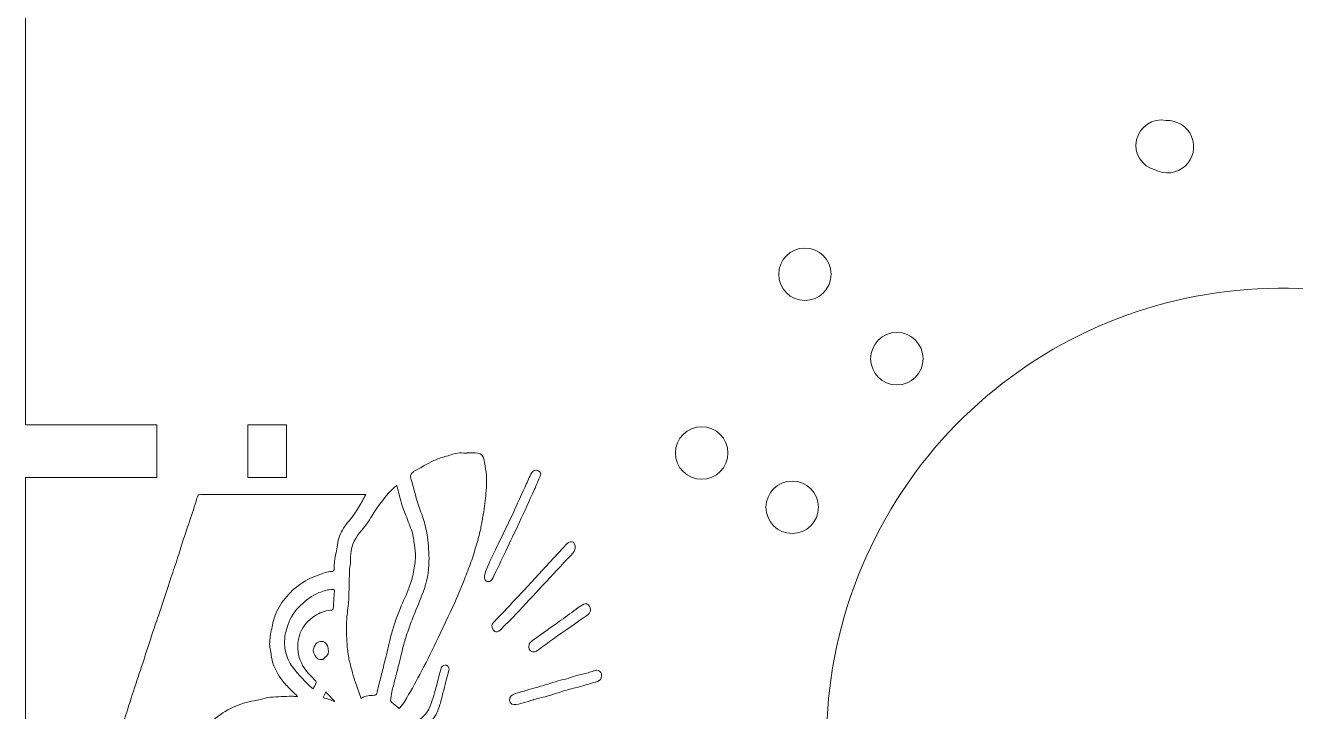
# Model space of a CAD drawing. Header units: inches. Extents: x 0.1 to 23.8, y 0.1 to 11.9.
# Drawn here: x 18.223 to 20.988, y 7.274 to 8.766 of the extents above; entities that cross this region are included whole.
import ezdxf

# ---------------------------------------------------------------- set-up
doc = ezdxf.new("R2010")
doc.units = ezdxf.units.IN
doc.header["$MEASUREMENT"] = 0
doc.layers.add('CUTOUTS', color=1, linetype='Continuous')
doc.layers.add('PERIMETER', color=5, linetype='Continuous')

msp = doc.modelspace()

# ---------------------------------------------------------------- linework, layer by layer
at = {"layer": 'CUTOUTS', "lineweight": 0}
for p, q in [((19.1845, 7.8359), (19.1845, 7.8362)), ((18.6163, 7.7456), (18.9642, 7.7456)), ((19.2525, 7.6377), (19.2853, 7.707)), ((19.364, 7.5978), (19.4025, 7.639)), ((19.3087, 7.5378), (19.364, 7.5978)), ((19.4265, 7.4997), (19.4386, 7.5071)), ((19.1441, 7.3603), (19.1385, 7.3387))]:
    msp.add_line(p, q, dxfattribs=at)
msp.add_lwpolyline([(20.6822, 8.4519, 1.306643), (20.706, 8.5595, 0.977542)], format="xyb", close=True, dxfattribs=at)
msp.add_lwpolyline([(18.7915, 7.7829), (18.7077, 7.7829), (18.7077, 7.8971), (18.7915, 7.8971)], close=True, dxfattribs=at)
for centre in [(19.9198, 8.2249), (20.1199, 8.0413), (19.6952, 7.8361), (19.8921, 7.718)]:
    msp.add_circle(centre, 0.0571, dxfattribs=at)
for centre, start, end in [((18.5976, 7.7451), 336.8012, 342.8311), ((18.8579, 7.336), 153.6864, 157.6199)]:
    msp.add_arc(centre, 0.00197, start, end, dxfattribs=at)
for points, knots in [([(19.1122, 7.8195), (19.1195, 7.8232), (19.1281, 7.8257), (19.1363, 7.8282), (19.1363, 7.8282), (19.1363, 7.8282), (19.1363, 7.8282)], [-1, -1, -1, -1, 0, 0, 0, 0.000094, 0.000094, 0.000094, 0.000094]), ([(19.1363, 7.8282), (19.1363, 7.8282), (19.1363, 7.8282), (19.1363, 7.8282), (19.1454, 7.831), (19.1543, 7.8338), (19.1636, 7.8356)], [-1.000084, -1.000084, -1.000084, -1.000084, -1, -1, -1, 0, 0, 0, 0]), ([(19.1636, 7.8356), (19.1694, 7.8368), (19.1758, 7.8359), (19.1826, 7.8359), (19.1832, 7.8359), (19.1839, 7.8359), (19.1845, 7.8359)], [-1, -1, -1, -1, 0, 0, 0, 0.099988, 0.099988, 0.099988, 0.099988]), ([(19.1845, 7.8362), (19.1924, 7.8363), (19.2001, 7.8368), (19.2077, 7.8359), (19.2077, 7.8359), (19.2077, 7.8359), (19.2077, 7.8359)], [-0.9229994, -0.9229994, -0.9229994, -0.9229994, 0, 0, 0, 0.0013097, 0.0013097, 0.0013097, 0.0013097]), ([(19.2077, 7.8359), (19.2077, 7.8359), (19.2077, 7.8359), (19.2077, 7.8359), (19.211, 7.8357), (19.2158, 7.8329), (19.2175, 7.8305)], [-1.002729, -1.002729, -1.002729, -1.002729, -1, -1, -1, -0.002404, -0.002404, -0.002404, -0.002404]), ([(19.3234, 7.7899), (19.3234, 7.7899), (19.3234, 7.7899), (19.3234, 7.7899), (19.3257, 7.7951), (19.3292, 7.7982), (19.3344, 7.799)], [-1.0003181, -1.0003181, -1.0003181, -1.0003181, -1, -1, -1, -0.0030635, -0.0030635, -0.0030635, -0.0030635]), ([(19.0632, 7.7787), (19.0632, 7.7787), (19.0632, 7.7787), (19.0632, 7.7787), (19.0622, 7.7823), (19.0611, 7.7858), (19.0616, 7.7875)], [-1.0012136, -1.0012136, -1.0012136, -1.0012136, -1, -1, -1, -0.0045497, -0.0045497, -0.0045497, -0.0045497]), ([(19.0779, 7.7247), (19.0726, 7.7425), (19.0679, 7.7606), (19.0632, 7.7787), (19.0632, 7.7787), (19.0632, 7.7787), (19.0632, 7.7787)], [-1, -1, -1, -1, 0, 0, 0, 0.000231, 0.000231, 0.000231, 0.000231]), ([(19.2266, 7.7874), (19.2272, 7.7803), (19.2275, 7.7732), (19.2269, 7.7662), (19.2269, 7.7662), (19.2269, 7.7662), (19.2269, 7.7661)], [-1, -1, -1, -1, 0, 0, 0, 0.001164, 0.001164, 0.001164, 0.001164]), ([(19.31, 7.7608), (19.31, 7.7608), (19.31, 7.7608), (19.31, 7.7608), (19.3144, 7.7705), (19.319, 7.7802), (19.3234, 7.7899), (19.3234, 7.7899), (19.3234, 7.7899), (19.3234, 7.7899)], [-1.000116, -1.000116, -1.000116, -1.000116, -1, -1, -1, 0, 0, 0, 0.000184, 0.000184, 0.000184, 0.000184]), ([(18.5948, 7.7314), (18.5948, 7.7314), (18.5948, 7.7314), (18.5948, 7.7314), (18.596, 7.7357), (18.5975, 7.74), (18.5994, 7.7443)], [-1.002314, -1.002314, -1.002314, -1.002314, -1, -1, -1, 0, 0, 0, 0]), ([(18.5995, 7.7445), (18.5996, 7.7447), (18.601, 7.7453), (18.6016, 7.7453), (18.6017, 7.7453), (18.6017, 7.7453), (18.6017, 7.7453)], [-0.7885337, -0.7885337, -0.7885337, -0.7885337, 0, 0, 0, 0.0131103, 0.0131103, 0.0131103, 0.0131103]), ([(18.6017, 7.7453), (18.6017, 7.7453), (18.6017, 7.7453), (18.6018, 7.7453), (18.6067, 7.7456), (18.6113, 7.7456), (18.6163, 7.7456)], [-1.004089, -1.004089, -1.004089, -1.004089, -1, -1, -1, 0, 0, 0, 0]), ([(18.9771, 7.6987), (18.9917, 7.7221), (19.0076, 7.7438), (19.0274, 7.7627), (19.0274, 7.7627), (19.0274, 7.7627), (19.0274, 7.7627)], [-0.999405, -0.999405, -0.999405, -0.999405, 0, 0, 0, 0.0002849, 0.0002849, 0.0002849, 0.0002849]), ([(19.0274, 7.7627), (19.0274, 7.7627), (19.0274, 7.7627), (19.0274, 7.7627), (19.0284, 7.7637), (19.0299, 7.7643), (19.0318, 7.7652)], [-1.0029682, -1.0029682, -1.0029682, -1.0029682, -1, -1, -1, -0.2930827, -0.2930827, -0.2930827, -0.2930827]), ([(19.0318, 7.7652), (19.0365, 7.742), (19.0435, 7.7208), (19.0514, 7.7), (19.0514, 7.7), (19.0514, 7.7), (19.0514, 7.7)], [-0.9641588, -0.9641588, -0.9641588, -0.9641588, 0, 0, 0, 0.0002222, 0.0002222, 0.0002222, 0.0002222]), ([(19.2269, 7.7661), (19.2269, 7.7661), (19.2269, 7.7661), (19.2269, 7.7661), (19.2259, 7.7508), (19.2247, 7.7356), (19.2228, 7.7203), (19.2228, 7.7203), (19.2228, 7.7203), (19.2228, 7.7203)], [-1.000547, -1.000547, -1.000547, -1.000547, -1, -1, -1, 0, 0, 0, 0.000238, 0.000238, 0.000238, 0.000238]), ([(18.5788, 7.6819), (18.5845, 7.6982), (18.5895, 7.7148), (18.5948, 7.7313), (18.5948, 7.7313), (18.5948, 7.7314), (18.5948, 7.7314)], [-1, -1, -1, -1, 0, 0, 0, 0.000605, 0.000605, 0.000605, 0.000605]), ([(19.2228, 7.7203), (19.2228, 7.7203), (19.2228, 7.7203), (19.2228, 7.7203), (19.2219, 7.712), (19.22, 7.7039), (19.2185, 7.6954)], [-1.0004322, -1.0004322, -1.0004322, -1.0004322, -1, -1, -1, -0.0007926, -0.0007926, -0.0007926, -0.0007926]), ([(18.9397, 7.7037), (18.9323, 7.6932), (18.9233, 7.6838), (18.9159, 7.6727), (18.9159, 7.6727), (18.9159, 7.6727), (18.9159, 7.6727)], [-1, -1, -1, -1, 0, 0, 0, 0.000177, 0.000177, 0.000177, 0.000177]), ([(19.0514, 7.7), (19.0514, 7.7), (19.0514, 7.7), (19.0514, 7.7), (19.0561, 7.688), (19.0611, 7.6765), (19.0648, 7.6648)], [-1.000401, -1.000401, -1.000401, -1.000401, -1, -1, -1, 0, 0, 0, 0]), ([(19.0983, 7.6531), (19.0983, 7.6531), (19.0983, 7.6531), (19.0983, 7.6531), (19.0967, 7.6654), (19.0939, 7.6774), (19.0904, 7.6894)], [-1.000084, -1.000084, -1.000084, -1.000084, -1, -1, -1, 0, 0, 0, 0]), ([(19.2185, 7.6954), (19.2166, 7.6862), (19.2156, 7.6769), (19.2135, 7.668), (19.2135, 7.668), (19.2135, 7.668), (19.2135, 7.668)], [-0.999268, -0.999268, -0.999268, -0.999268, 0, 0, 0, 0.000756, 0.000756, 0.000756, 0.000756]), ([(19.2986, 7.6856), (19.2886, 7.6647), (19.2786, 7.6434), (19.2686, 7.6225), (19.2686, 7.6225), (19.2686, 7.6225), (19.2686, 7.6225)], [-1, -1, -1, -1, 0, 0, 0, 0.000025, 0.000025, 0.000025, 0.000025]), ([(18.9159, 7.6727), (18.9159, 7.6727), (18.9159, 7.6727), (18.9159, 7.6727), (18.9089, 7.6618), (18.9044, 7.6497), (18.9025, 7.6366)], [-1.000183, -1.000183, -1.000183, -1.000183, -1, -1, -1, 0, 0, 0, 0]), ([(19.0648, 7.6648), (19.0675, 7.6556), (19.0688, 7.646), (19.07, 7.6364), (19.07, 7.6364), (19.07, 7.6364), (19.07, 7.6364)], [-0.9990116, -0.9990116, -0.9990116, -0.9990116, 0, 0, 0, 0.0004559, 0.0004559, 0.0004559, 0.0004559]), ([(19.2135, 7.668), (19.2135, 7.668), (19.2135, 7.668), (19.2135, 7.668), (19.2113, 7.6581), (19.2085, 7.6484), (19.2057, 7.6387), (19.2057, 7.6387), (19.2057, 7.6387), (19.2057, 7.6387)], [-1.000689, -1.000689, -1.000689, -1.000689, -1, -1, -1, 0, 0, 0, 0.000026, 0.000026, 0.000026, 0.000026]), ([(19.07, 7.6364), (19.07, 7.6364), (19.07, 7.6363), (19.07, 7.6363), (19.0713, 7.6276), (19.0725, 7.619), (19.0722, 7.6104), (19.0722, 7.6104), (19.0722, 7.6104), (19.0722, 7.6104)], [-1.000504, -1.000504, -1.000504, -1.000504, -1, -1, -1, 0, 0, 0, 0.000267, 0.000267, 0.000267, 0.000267]), ([(19.1017, 7.6003), (19.1021, 7.618), (19.1005, 7.6356), (19.0983, 7.6531), (19.0983, 7.6531), (19.0983, 7.6531), (19.0983, 7.6531)], [-0.9998455, -0.9998455, -0.9998455, -0.9998455, 0, 0, 0, 0.0000587, 0.0000587, 0.0000587, 0.0000587]), ([(19.2057, 7.6387), (19.2057, 7.6387), (19.2057, 7.6387), (19.2057, 7.6387), (19.2023, 7.6269), (19.1988, 7.615), (19.1948, 7.6032)], [-1.000021, -1.000021, -1.000021, -1.000021, -1, -1, -1, 0, 0, 0, 0]), ([(19.2297, 7.5902), (19.2297, 7.5902), (19.2297, 7.5902), (19.2297, 7.5902), (19.2368, 7.6061), (19.245, 7.6217), (19.2525, 7.6377)], [-1.000056, -1.000056, -1.000056, -1.000056, -1, -1, -1, 0, 0, 0, 0]), ([(19.4025, 7.639), (19.4025, 7.639), (19.4025, 7.639), (19.4025, 7.639), (19.406, 7.6428), (19.4114, 7.6438), (19.4152, 7.642), (19.4152, 7.642), (19.4152, 7.642), (19.4152, 7.642)], [-1.000096, -1.000096, -1.000096, -1.000096, -1, -1, -1, 0, 0, 0, 0.000634, 0.000634, 0.000634, 0.000634]), ([(19.42, 7.6303), (19.42, 7.6303), (19.42, 7.6303), (19.42, 7.6302), (19.4205, 7.6238), (19.4156, 7.619), (19.4108, 7.6139), (19.4108, 7.6139), (19.4108, 7.6139), (19.4108, 7.6139)], [-1.006053, -1.006053, -1.006053, -1.006053, -1, -1, -1, 0, 0, 0, 0.000229, 0.000229, 0.000229, 0.000229]), ([(19.4152, 7.642), (19.4152, 7.642), (19.4152, 7.642), (19.4152, 7.642), (19.4172, 7.6411), (19.4203, 7.6354), (19.42, 7.6305), (19.42, 7.6304), (19.42, 7.6304), (19.42, 7.6303)], [-1.000869, -1.000869, -1.000869, -1.000869, -1, -1, -1, 0, 0, 0, 0.008087, 0.008087, 0.008087, 0.008087]), ([(19.0722, 7.6104), (19.0722, 7.6104), (19.0722, 7.6104), (19.0722, 7.6104), (19.0719, 7.5996), (19.0703, 7.5885), (19.0682, 7.5776)], [-1.000214, -1.000214, -1.000214, -1.000214, -1, -1, -1, 0, 0, 0, 0]), ([(19.1948, 7.6032), (19.1904, 7.5907), (19.1857, 7.5783), (19.1808, 7.5661), (19.1808, 7.5661), (19.1808, 7.5661), (19.1808, 7.5661)], [-0.9996499, -0.9996499, -0.9996499, -0.9996499, 0, 0, 0, 0.0000742, 0.0000742, 0.0000742, 0.0000742]), ([(19.2686, 7.6225), (19.2686, 7.6225), (19.2686, 7.6225), (19.2686, 7.6225), (19.2595, 7.6034), (19.2505, 7.584), (19.2411, 7.565)], [-1.000028, -1.000028, -1.000028, -1.000028, -1, -1, -1, 0, 0, 0, 0]), ([(19.4108, 7.6139), (19.4108, 7.6139), (19.4108, 7.6139), (19.4108, 7.6139), (19.3905, 7.592), (19.3699, 7.5705), (19.3496, 7.5483)], [-1.000052, -1.000052, -1.000052, -1.000052, -1, -1, -1, 0, 0, 0, 0]), ([(18.8956, 7.5864), (18.8956, 7.5864), (18.8956, 7.5864), (18.8956, 7.5864), (18.8953, 7.579), (18.894, 7.5783), (18.8866, 7.578)], [-1.0011159, -1.0011159, -1.0011159, -1.0011159, -1, -1, -1, -0.0016989, -0.0016989, -0.0016989, -0.0016989]), ([(18.8963, 7.6007), (18.8953, 7.5956), (18.8959, 7.5909), (18.8956, 7.5864), (18.8956, 7.5864), (18.8956, 7.5864), (18.8956, 7.5864)], [-0.9971205, -0.9971205, -0.9971205, -0.9971205, 0, 0, 0, 0.0018571, 0.0018571, 0.0018571, 0.0018571]), ([(18.9289, 7.5843), (18.9292, 7.5878), (18.9301, 7.5912), (18.9308, 7.595), (18.9308, 7.5951), (18.9308, 7.5952), (18.9308, 7.5952)], [-0.995302, -0.995302, -0.995302, -0.995302, 0, 0, 0, 0.014284, 0.014284, 0.014284, 0.014284]), ([(19.0888, 7.5331), (19.0888, 7.5331), (19.0888, 7.5331), (19.0888, 7.5331), (19.097, 7.5549), (19.1014, 7.5773), (19.1017, 7.6003)], [-1.000062, -1.000062, -1.000062, -1.000062, -1, -1, -1, 0, 0, 0, 0]), ([(19.2223, 7.569), (19.2223, 7.569), (19.2223, 7.569), (19.2223, 7.569), (19.2238, 7.5763), (19.2266, 7.5834), (19.2297, 7.5902), (19.2297, 7.5902), (19.2297, 7.5902), (19.2297, 7.5902)], [-1.001291, -1.001291, -1.001291, -1.001291, -1, -1, -1, 0, 0, 0, 0.000129, 0.000129, 0.000129, 0.000129]), ([(18.5213, 7.5063), (18.5213, 7.5063), (18.5213, 7.5063), (18.5213, 7.5063), (18.527, 7.5239), (18.5323, 7.5417), (18.5382, 7.5591), (18.5382, 7.5591), (18.5382, 7.5591), (18.5382, 7.5591)], [-1.000192, -1.000192, -1.000192, -1.000192, -1, -1, -1, 0, 0, 0, 0.000204, 0.000204, 0.000204, 0.000204]), ([(19.1808, 7.5661), (19.1808, 7.5661), (19.1808, 7.5661), (19.1808, 7.5661), (19.1733, 7.5477), (19.1658, 7.5293), (19.1577, 7.5112)], [-1.000049, -1.000049, -1.000049, -1.000049, -1, -1, -1, 0, 0, 0, 0]), ([(19.2286, 7.5564), (19.2286, 7.5564), (19.2285, 7.5564), (19.2285, 7.5564), (19.2263, 7.5564), (19.2207, 7.5623), (19.2223, 7.569), (19.2223, 7.569), (19.2223, 7.569), (19.2223, 7.569)], [-1.005166, -1.005166, -1.005166, -1.005166, -1, -1, -1, 0, 0, 0, 0.001231, 0.001231, 0.001231, 0.001231]), ([(19.2411, 7.565), (19.2386, 7.56), (19.2369, 7.5558), (19.2287, 7.5564), (19.2286, 7.5564), (19.2286, 7.5564), (19.2286, 7.5564)], [-0.999223, -0.999223, -0.999223, -0.999223, 0, 0, 0, 0.002488, 0.002488, 0.002488, 0.002488]), ([(18.8224, 7.5046), (18.8224, 7.5046), (18.8224, 7.5046), (18.8224, 7.5046), (18.8342, 7.5161), (18.8468, 7.5265), (18.8623, 7.5323), (18.8623, 7.5323), (18.8623, 7.5323), (18.8623, 7.5323)], [-1.000487, -1.000487, -1.000487, -1.000487, -1, -1, -1, 0, 0, 0, 0.000041, 0.000041, 0.000041, 0.000041]), ([(18.8623, 7.5323), (18.8623, 7.5323), (18.8623, 7.5323), (18.8623, 7.5323), (18.8723, 7.536), (18.8817, 7.5396), (18.8922, 7.539)], [-1.000066, -1.000066, -1.000066, -1.000066, -1, -1, -1, 0, 0, 0, 0]), ([(18.8922, 7.539), (18.8965, 7.5388), (18.8961, 7.539), (18.896, 7.5353), (18.896, 7.535), (18.8959, 7.5348), (18.8959, 7.5346)], [-0.9992407, -0.9992407, -0.9992407, -0.9992407, -0.0548642, -0.0548642, -0.0548642, -0.0024722, -0.0024722, -0.0024722, -0.0024722]), ([(18.8959, 7.5346), (18.895, 7.5233), (18.8944, 7.5124), (18.8937, 7.5011), (18.8937, 7.5011), (18.8937, 7.5011), (18.8937, 7.5011)], [-1, -1, -1, -1, 0, 0, 0, 0.000161, 0.000161, 0.000161, 0.000161]), ([(19.0589, 7.5442), (19.053, 7.5284), (19.0455, 7.5131), (19.0389, 7.4974), (19.0389, 7.4974), (19.0389, 7.4974), (19.0389, 7.4974)], [-1, -1, -1, -1, 0, 0, 0, 0.000011, 0.000011, 0.000011, 0.000011]), ([(19.0682, 7.4815), (19.075, 7.4987), (19.0822, 7.5159), (19.0888, 7.5331), (19.0888, 7.5331), (19.0888, 7.5331), (19.0888, 7.5331)], [-1, -1, -1, -1, 0, 0, 0, 0.000078, 0.000078, 0.000078, 0.000078]), ([(19.2587, 7.4846), (19.2587, 7.4846), (19.2587, 7.4846), (19.2587, 7.4846), (19.2756, 7.5025), (19.2921, 7.52), (19.3087, 7.5378), (19.3087, 7.5378), (19.3087, 7.5378), (19.3087, 7.5378)], [-1.000361, -1.000361, -1.000361, -1.000361, -1, -1, -1, 0, 0, 0, 0.000058, 0.000058, 0.000058, 0.000058]), ([(18.501, 7.4472), (18.5076, 7.4669), (18.5147, 7.4866), (18.5213, 7.5063), (18.5213, 7.5063), (18.5213, 7.5063), (18.5213, 7.5063)], [-1, -1, -1, -1, 0, 0, 0, 0.00017, 0.00017, 0.00017, 0.00017]), ([(18.7951, 7.4629), (18.8006, 7.4788), (18.8098, 7.4929), (18.8224, 7.5046), (18.8224, 7.5046), (18.8224, 7.5046), (18.8224, 7.5046)], [-1, -1, -1, -1, 0, 0, 0, 0.000462, 0.000462, 0.000462, 0.000462]), ([(18.8871, 7.4939), (18.8749, 7.4926), (18.8633, 7.4884), (18.8531, 7.4817), (18.8531, 7.4817), (18.8531, 7.4817), (18.8531, 7.4817)], [-1, -1, -1, -1, 0, 0, 0, 0.000345, 0.000345, 0.000345, 0.000345]), ([(18.8937, 7.5011), (18.8937, 7.5011), (18.8937, 7.5011), (18.8937, 7.5011), (18.8934, 7.4953), (18.8926, 7.4945), (18.8871, 7.4939)], [-1.000291, -1.000291, -1.000291, -1.000291, -1, -1, -1, 0, 0, 0, 0]), ([(18.9224, 7.4691), (18.9224, 7.4691), (18.9224, 7.4691), (18.9224, 7.4691), (18.9227, 7.482), (18.9252, 7.4951), (18.9264, 7.5083)], [-1.000366, -1.000366, -1.000366, -1.000366, -1, -1, -1, 0, 0, 0, 0]), ([(19.0389, 7.4974), (19.0389, 7.4974), (19.0389, 7.4974), (19.0389, 7.4974), (19.0348, 7.4876), (19.0313, 7.4779), (19.0279, 7.4679)], [-1.000017, -1.000017, -1.000017, -1.000017, -1, -1, -1, 0, 0, 0, 0]), ([(19.1577, 7.5112), (19.1445, 7.4821), (19.1311, 7.4534), (19.1174, 7.425), (19.1174, 7.425), (19.1174, 7.425), (19.1174, 7.425)], [-0.9999428, -0.9999428, -0.9999428, -0.9999428, 0, 0, 0, 0.0000253, 0.0000253, 0.0000253, 0.0000253]), ([(18.7676, 7.4849), (18.7635, 7.4749), (18.7616, 7.4642), (18.7594, 7.4539), (18.7594, 7.4539), (18.7594, 7.4539), (18.7594, 7.4539)], [-1, -1, -1, -1, 0, 0, 0, 0.000362, 0.000362, 0.000362, 0.000362]), ([(18.8531, 7.4817), (18.853, 7.4817), (18.853, 7.4817), (18.853, 7.4817), (18.8394, 7.4725), (18.8278, 7.4603), (18.8217, 7.4448), (18.8217, 7.4448), (18.8217, 7.4448), (18.8217, 7.4448)], [-1.000255, -1.000255, -1.000255, -1.000255, -1, -1, -1, 0, 0, 0, 0.001122, 0.001122, 0.001122, 0.001122]), ([(18.9233, 7.4208), (18.9224, 7.437), (18.9217, 7.4529), (18.9224, 7.469), (18.9224, 7.4691), (18.9224, 7.4691), (18.9224, 7.4691)], [-1, -1, -1, -1, 0, 0, 0, 0.000295, 0.000295, 0.000295, 0.000295]), ([(19.0279, 7.4679), (19.0248, 7.4591), (19.0222, 7.45), (19.0198, 7.4412), (19.0197, 7.4412), (19.0197, 7.4412), (19.0197, 7.4412)], [-0.999167, -0.999167, -0.999167, -0.999167, 0, 0, 0, 0.000888, 0.000888, 0.000888, 0.000888]), ([(19.2454, 7.4475), (19.2453, 7.4476), (19.2453, 7.4476), (19.2453, 7.4476), (19.2395, 7.452), (19.237, 7.4605), (19.2398, 7.4645)], [-1.0009411, -1.0009411, -1.0009411, -1.0009411, -1, -1, -1, -0.0025726, -0.0025726, -0.0025726, -0.0025726]), ([(19.2398, 7.4645), (19.2428, 7.4685), (19.2465, 7.4725), (19.2502, 7.4762), (19.2502, 7.4762), (19.2502, 7.4762), (19.2503, 7.4762)], [-0.997133, -0.997133, -0.997133, -0.997133, 0, 0, 0, 0.003254, 0.003254, 0.003254, 0.003254]), ([(19.2503, 7.4762), (19.2503, 7.4762), (19.2503, 7.4762), (19.2503, 7.4762), (19.253, 7.4793), (19.2558, 7.4817), (19.2587, 7.4846), (19.2587, 7.4846), (19.2587, 7.4846), (19.2587, 7.4846)], [-1.004105, -1.004105, -1.004105, -1.004105, -1, -1, -1, 0, 0, 0, 0.002229, 0.002229, 0.002229, 0.002229]), ([(19.3294, 7.4297), (19.3294, 7.4297), (19.3294, 7.4297), (19.3294, 7.4297), (19.349, 7.4441), (19.369, 7.4578), (19.3887, 7.4722)], [-1.000216, -1.000216, -1.000216, -1.000216, -1, -1, -1, 0, 0, 0, 0]), ([(18.7594, 7.4539), (18.7594, 7.4539), (18.7594, 7.4539), (18.7594, 7.4539), (18.7572, 7.4429), (18.755, 7.4319), (18.755, 7.4207)], [-1.000342, -1.000342, -1.000342, -1.000342, -1, -1, -1, 0, 0, 0, 0]), ([(18.8217, 7.4448), (18.8217, 7.4448), (18.8217, 7.4448), (18.8217, 7.4447), (18.8166, 7.4296), (18.814, 7.4141), (18.8179, 7.3974)], [-1.001145, -1.001145, -1.001145, -1.001145, -1, -1, -1, 0, 0, 0, 0]), ([(19.0197, 7.4412), (19.0197, 7.4412), (19.0197, 7.4412), (19.0197, 7.4412), (19.0175, 7.4327), (19.016, 7.4242), (19.0138, 7.4159)], [-1.000927, -1.000927, -1.000927, -1.000927, -1, -1, -1, 0, 0, 0, 0]), ([(19.047, 7.4198), (19.047, 7.4199), (19.047, 7.4199), (19.047, 7.4199), (19.0495, 7.4292), (19.0523, 7.4382), (19.0554, 7.4472)], [-1.000598, -1.000598, -1.000598, -1.000598, -1, -1, -1, 0, 0, 0, 0]), ([(19.2565, 7.4505), (19.253, 7.447), (19.2471, 7.4461), (19.2454, 7.4475), (19.2454, 7.4475), (19.2454, 7.4475), (19.2454, 7.4475)], [-1, -1, -1, -1, 0, 0, 0, 0.00194, 0.00194, 0.00194, 0.00194]), ([(18.8498, 7.4056), (18.8498, 7.4056), (18.8498, 7.4056), (18.8498, 7.4056), (18.8495, 7.4064), (18.851, 7.4131), (18.8537, 7.4179), (18.8554, 7.4208), (18.8575, 7.4232), (18.8588, 7.4239)], [-1.0015589, -1.0015589, -1.0015589, -1.0015589, -1, -1, -1, -0.3792375, -0.3792375, -0.3792375, -0.0026592, -0.0026592, -0.0026592, -0.0026592]), ([(19.0417, 7.3996), (19.0436, 7.4065), (19.0451, 7.4134), (19.047, 7.4198), (19.047, 7.4198), (19.047, 7.4198), (19.047, 7.4198)], [-0.9981947, -0.9981947, -0.9981947, -0.9981947, 0, 0, 0, 0.0008508, 0.0008508, 0.0008508, 0.0008508]), ([(19.1174, 7.425), (19.1174, 7.425), (19.1174, 7.425), (19.1174, 7.425), (19.1058, 7.4009), (19.094, 7.3775), (19.0815, 7.3541), (19.0815, 7.3541), (19.0815, 7.3541), (19.0815, 7.3541)], [-1.00003, -1.00003, -1.00003, -1.00003, -1, -1, -1, 0, 0, 0, 0.000092, 0.000092, 0.000092, 0.000092]), ([(19.3189, 7.4144), (19.3189, 7.4145), (19.3189, 7.4145), (19.3189, 7.4145), (19.3186, 7.423), (19.3239, 7.4259), (19.3293, 7.4297), (19.3293, 7.4297), (19.3293, 7.4297), (19.3294, 7.4297)], [-1.002461, -1.002461, -1.002461, -1.002461, -1, -1, -1, 0, 0, 0, 0.000808, 0.000808, 0.000808, 0.000808]), ([(19.3327, 7.4038), (19.3327, 7.4038), (19.3327, 7.4038), (19.3327, 7.4038), (19.3247, 7.4016), (19.3187, 7.4071), (19.3189, 7.4144), (19.3189, 7.4144), (19.3189, 7.4144), (19.3189, 7.4144)], [-1.000844, -1.000844, -1.000844, -1.000844, -1, -1, -1, 0, 0, 0, 0.002734, 0.002734, 0.002734, 0.002734]), ([(18.7591, 7.392), (18.7613, 7.3743), (18.7703, 7.3593), (18.7794, 7.3452), (18.7794, 7.3452), (18.7794, 7.3452), (18.7794, 7.3452)], [-1, -1, -1, -1, 0, 0, 0, 0.000305, 0.000305, 0.000305, 0.000305]), ([(18.8179, 7.3974), (18.8217, 7.3805), (18.83, 7.3664), (18.8414, 7.354), (18.8414, 7.354), (18.8415, 7.354), (18.8415, 7.354)], [-0.9998436, -0.9998436, -0.9998436, -0.9998436, 0, 0, 0, 0.0001529, 0.0001529, 0.0001529, 0.0001529]), ([(18.8589, 7.389), (18.8543, 7.3934), (18.8516, 7.3992), (18.8498, 7.4056), (18.8498, 7.4056), (18.8498, 7.4056), (18.8498, 7.4056)], [-0.9984554, -0.9984554, -0.9984554, -0.9984554, 0, 0, 0, 0.0009708, 0.0009708, 0.0009708, 0.0009708]), ([(18.8707, 7.3872), (18.8707, 7.3872), (18.8707, 7.3872), (18.8707, 7.3872), (18.8704, 7.3869), (18.8647, 7.3865), (18.8613, 7.3878), (18.8602, 7.3882), (18.8593, 7.3887), (18.8589, 7.389)], [-1.004355, -1.004355, -1.004355, -1.004355, -1, -1, -1, -0.249865, -0.249865, -0.249865, -0.003609, -0.003609, -0.003609, -0.003609]), ([(18.8828, 7.4048), (18.8836, 7.3959), (18.8771, 7.3923), (18.8707, 7.3872), (18.8707, 7.3872), (18.8707, 7.3872), (18.8707, 7.3872)], [-0.9979434, -0.9979434, -0.9979434, -0.9979434, 0, 0, 0, 0.0018073, 0.0018073, 0.0018073, 0.0018073]), ([(18.9335, 7.3646), (18.9335, 7.3646), (18.9335, 7.3647), (18.9335, 7.3647), (18.931, 7.3734), (18.9286, 7.3824), (18.927, 7.3913)], [-1.001201, -1.001201, -1.001201, -1.001201, -1, -1, -1, 0, 0, 0, 0]), ([(19.0075, 7.3912), (19.0047, 7.3805), (19.0025, 7.3699), (18.9997, 7.3593), (18.9997, 7.3593), (18.9997, 7.3593), (18.9997, 7.3593)], [-0.9990513, -0.9990513, -0.9990513, -0.9990513, 0, 0, 0, 0.0006017, 0.0006017, 0.0006017, 0.0006017]), ([(19.0361, 7.3755), (19.0361, 7.3755), (19.0361, 7.3755), (19.0361, 7.3756), (19.0379, 7.3837), (19.0398, 7.3915), (19.0417, 7.3996)], [-1.0009792, -1.0009792, -1.0009792, -1.0009792, -1, -1, -1, -0.0015478, -0.0015478, -0.0015478, -0.0015478]), ([(19.3389, 7.4073), (19.3367, 7.4057), (19.3347, 7.4043), (19.3327, 7.4038), (19.3327, 7.4038), (19.3327, 7.4038), (19.3327, 7.4038)], [-1, -1, -1, -1, 0, 0, 0, 0.003081, 0.003081, 0.003081, 0.003081]), ([(18.8415, 7.354), (18.8415, 7.354), (18.8415, 7.354), (18.8415, 7.354), (18.8462, 7.349), (18.8512, 7.3446), (18.8554, 7.3398)], [-1.00037, -1.00037, -1.00037, -1.00037, -1, -1, -1, -0.0044916, -0.0044916, -0.0044916, -0.0044916]), ([(18.941, 7.3391), (18.9382, 7.3475), (18.9357, 7.3559), (18.9336, 7.3646), (18.9336, 7.3646), (18.9335, 7.3646), (18.9335, 7.3646)], [-1, -1, -1, -1, 0, 0, 0, 0.001212, 0.001212, 0.001212, 0.001212]), ([(18.9997, 7.3593), (18.9997, 7.3593), (18.9997, 7.3593), (18.9997, 7.3593), (18.9969, 7.3478), (18.9938, 7.3365), (18.991, 7.3253)], [-1.0005558, -1.0005558, -1.0005558, -1.0005558, -1, -1, -1, -0.0014952, -0.0014952, -0.0014952, -0.0014952]), ([(19.0815, 7.3541), (19.0815, 7.3541), (19.0815, 7.3541), (19.0815, 7.3541), (19.0712, 7.3344), (19.0602, 7.3151), (19.0493, 7.296)], [-1.00011, -1.00011, -1.00011, -1.00011, -1, -1, -1, 0, 0, 0, 0]), ([(19.1192, 7.3348), (19.1223, 7.3461), (19.1251, 7.3574), (19.1285, 7.3685), (19.1285, 7.3686), (19.1285, 7.3686), (19.1285, 7.3686)], [-1, -1, -1, -1, 0, 0, 0, 0.000293, 0.000293, 0.000293, 0.000293]), ([(19.1285, 7.3686), (19.1285, 7.3686), (19.1285, 7.3686), (19.1285, 7.3686), (19.1297, 7.3727), (19.1349, 7.3752), (19.1401, 7.3747)], [-1.0006218, -1.0006218, -1.0006218, -1.0006218, -1, -1, -1, -0.0053725, -0.0053725, -0.0053725, -0.0053725]), ([(19.1456, 7.3657), (19.1453, 7.3641), (19.1447, 7.3621), (19.1442, 7.3604), (19.1441, 7.3603), (19.1441, 7.3603), (19.1441, 7.3603)], [-0.9447364, -0.9447364, -0.9447364, -0.9447364, 0, 0, 0, 0.0110529, 0.0110529, 0.0110529, 0.0110529]), ([(19.4237, 7.3522), (19.4237, 7.3522), (19.4237, 7.3522), (19.4237, 7.3522), (19.4314, 7.3544), (19.4396, 7.3559), (19.4478, 7.3582)], [-1.000502, -1.000502, -1.000502, -1.000502, -1, -1, -1, 0, 0, 0, 0]), ([(18.7794, 7.3452), (18.7794, 7.3452), (18.7794, 7.3452), (18.7794, 7.3452), (18.7845, 7.3375), (18.7915, 7.3308), (18.7977, 7.3243)], [-1.000566, -1.000566, -1.000566, -1.000566, -1, -1, -1, 0, 0, 0, 0]), ([(18.991, 7.3253), (18.9897, 7.3211), (18.9891, 7.317), (18.9879, 7.3131), (18.9879, 7.3131), (18.9879, 7.3131), (18.9879, 7.3131)], [-0.9959994, -0.9959994, -0.9959994, -0.9959994, 0, 0, 0, 0.0024898, 0.0024898, 0.0024898, 0.0024898]), ([(19.1385, 7.3387), (19.1363, 7.3305), (19.1344, 7.3221), (19.1322, 7.314), (19.1322, 7.314), (19.1322, 7.314), (19.1322, 7.314)], [-1, -1, -1, -1, 0, 0, 0, 0.000407, 0.000407, 0.000407, 0.000407]), ([(19.3216, 7.3222), (19.3216, 7.3222), (19.3216, 7.3222), (19.3216, 7.3222), (19.329, 7.3244), (19.3368, 7.3263), (19.3444, 7.3285)], [-1.000231, -1.000231, -1.000231, -1.000231, -1, -1, -1, 0, 0, 0, 0]), ([(19.3444, 7.3285), (19.3554, 7.3316), (19.3663, 7.3354), (19.3772, 7.3385), (19.3772, 7.3385), (19.3772, 7.3385), (19.3772, 7.3385)], [-0.999685, -0.999685, -0.999685, -0.999685, 0, 0, 0, 0.000494, 0.000494, 0.000494, 0.000494]), ([(19.3772, 7.3385), (19.3772, 7.3385), (19.3772, 7.3385), (19.3772, 7.3385), (19.3843, 7.3407), (19.3918, 7.3425), (19.399, 7.3444)], [-1.000749, -1.000749, -1.000749, -1.000749, -1, -1, -1, 0, 0, 0, 0]), ([(19.4283, 7.3273), (19.4174, 7.3245), (19.4061, 7.3217), (19.3952, 7.3185), (19.3952, 7.3185), (19.3952, 7.3185), (19.3952, 7.3185)], [-1, -1, -1, -1, 0, 0, 0, 0.000224, 0.000224, 0.000224, 0.000224]), ([(19.4104, 7.3476), (19.4152, 7.3492), (19.4192, 7.351), (19.4237, 7.3522), (19.4237, 7.3522), (19.4237, 7.3522), (19.4237, 7.3522)], [-1, -1, -1, -1, 0, 0, 0, 0.000839, 0.000839, 0.000839, 0.000839]), ([(18.7565, 7.3048), (18.7565, 7.3048), (18.7565, 7.3048), (18.7565, 7.3048), (18.7489, 7.3042), (18.7419, 7.3013), (18.735, 7.2998)], [-1.000241, -1.000241, -1.000241, -1.000241, -1, -1, -1, 0, 0, 0, 0]), ([(18.8029, 7.307), (18.8029, 7.307), (18.8029, 7.307), (18.8029, 7.307), (18.7875, 7.3067), (18.7719, 7.3061), (18.7565, 7.3048), (18.7565, 7.3048), (18.7565, 7.3048), (18.7565, 7.3048)], [-1.000437, -1.000437, -1.000437, -1.000437, -1, -1, -1, 0, 0, 0, 0.000113, 0.000113, 0.000113, 0.000113]), ([(18.8157, 7.3061), (18.8112, 7.3065), (18.8071, 7.307), (18.8029, 7.307), (18.8029, 7.307), (18.8029, 7.307), (18.8029, 7.307)], [-0.7593477, -0.7593477, -0.7593477, -0.7593477, 0, 0, 0, 0.0012601, 0.0012601, 0.0012601, 0.0012601]), ([(18.9822, 7.3089), (18.9822, 7.3089), (18.9822, 7.3089), (18.9822, 7.3089), (18.9732, 7.3086), (18.9636, 7.3086), (18.9549, 7.303), (18.9549, 7.303), (18.9549, 7.3029), (18.9549, 7.3029)], [-1.001247, -1.001247, -1.001247, -1.001247, -1, -1, -1, 0, 0, 0, 0.00107, 0.00107, 0.00107, 0.00107]), ([(18.9879, 7.3131), (18.9879, 7.3131), (18.9879, 7.3131), (18.9879, 7.3131), (18.9871, 7.3102), (18.986, 7.3089), (18.9823, 7.3089), (18.9823, 7.3089), (18.9822, 7.3089), (18.9822, 7.3089)], [-1.00297, -1.00297, -1.00297, -1.00297, -1, -1, -1, 0, 0, 0, 0.002585, 0.002585, 0.002585, 0.002585]), ([(19.0183, 7.2973), (19.0183, 7.2973), (19.0183, 7.2973), (19.0183, 7.2974), (19.0189, 7.3039), (19.0198, 7.31), (19.0211, 7.3162)], [-1.005104, -1.005104, -1.005104, -1.005104, -1, -1, -1, 0, 0, 0, 0]), ([(19.1322, 7.314), (19.1322, 7.314), (19.1322, 7.314), (19.1322, 7.314), (19.1297, 7.3043), (19.1275, 7.2946), (19.1245, 7.285), (19.1245, 7.285), (19.1245, 7.285), (19.1245, 7.285)], [-1.000342, -1.000342, -1.000342, -1.000342, -1, -1, -1, 0, 0, 0, 0.000046, 0.000046, 0.000046, 0.000046]), ([(19.2863, 7.2886), (19.2794, 7.2883), (19.2749, 7.2964), (19.2778, 7.303), (19.2778, 7.303), (19.2778, 7.303), (19.2778, 7.303)], [-1, -1, -1, -1, 0, 0, 0, 0.001062, 0.001062, 0.001062, 0.001062]), ([(19.2778, 7.303), (19.2778, 7.3031), (19.2778, 7.3031), (19.2778, 7.3031), (19.2809, 7.3106), (19.2878, 7.3122), (19.2953, 7.3144)], [-1.000995, -1.000995, -1.000995, -1.000995, -1, -1, -1, 0, 0, 0, 0]), ([(19.2953, 7.3144), (19.3041, 7.3169), (19.3129, 7.3197), (19.3216, 7.3222), (19.3216, 7.3222), (19.3216, 7.3222), (19.3216, 7.3222)], [-0.9996058, -0.9996058, -0.9996058, -0.9996058, 0, 0, 0, 0.000198, 0.000198, 0.000198, 0.000198]), ([(19.3292, 7.2995), (19.3292, 7.2995), (19.3292, 7.2995), (19.3292, 7.2994), (19.3216, 7.2972), (19.3141, 7.2941), (19.3068, 7.2923)], [-1.0005395, -1.0005395, -1.0005395, -1.0005395, -1, -1, -1, -0.0009298, -0.0009298, -0.0009298, -0.0009298]), ([(19.363, 7.3082), (19.3518, 7.3051), (19.3406, 7.3026), (19.3292, 7.2995), (19.3292, 7.2995), (19.3292, 7.2995), (19.3292, 7.2995)], [-0.9995844, -0.9995844, -0.9995844, -0.9995844, 0, 0, 0, 0.000361, 0.000361, 0.000361, 0.000361]), ([(19.3952, 7.3185), (19.3952, 7.3185), (19.3952, 7.3185), (19.3952, 7.3185), (19.3844, 7.3154), (19.3738, 7.3113), (19.363, 7.3082)], [-1.00023, -1.00023, -1.00023, -1.00023, -1, -1, -1, 0, 0, 0, 0]), ([(18.6759, 7.2828), (18.6597, 7.2758), (18.6452, 7.2663), (18.6322, 7.2546), (18.6322, 7.2546), (18.6322, 7.2546), (18.6322, 7.2546)], [-1, -1, -1, -1, 0, 0, 0, 0.00004, 0.00004, 0.00004, 0.00004]), ([(19.0198, 7.294), (19.019, 7.2949), (19.0182, 7.297), (19.0183, 7.2972), (19.0183, 7.2972), (19.0183, 7.2972), (19.0183, 7.2973)], [-0.9774243, -0.9774243, -0.9774243, -0.9774243, 0, 0, 0, 0.021114, 0.021114, 0.021114, 0.021114]), ([(19.0384, 7.2815), (19.0384, 7.2814), (19.0384, 7.2814), (19.0384, 7.2814), (19.038, 7.2807), (19.0376, 7.2804), (19.0375, 7.2803)], [-1.0048629, -1.0048629, -1.0048629, -1.0048629, -1, -1, -1, -0.6755019, -0.6755019, -0.6755019, -0.6755019]), ([(19.0493, 7.296), (19.0464, 7.291), (19.042, 7.2867), (19.0385, 7.2815), (19.0385, 7.2815), (19.0384, 7.2815), (19.0384, 7.2815)], [-0.998783, -0.998783, -0.998783, -0.998783, 0, 0, 0, 0.002363, 0.002363, 0.002363, 0.002363]), ([(19.1245, 7.285), (19.1245, 7.285), (19.1245, 7.285), (19.1245, 7.285), (19.1165, 7.2601), (19.1013, 7.2413), (19.0776, 7.2296), (19.0776, 7.2296), (19.0776, 7.2296), (19.0776, 7.2296)], [-1.000018, -1.000018, -1.000018, -1.000018, -1, -1, -1, 0, 0, 0, 0.0005, 0.0005, 0.0005, 0.0005])]:
    msp.add_open_spline(points, degree=3, knots=knots, dxfattribs=at)
for points in [[(19.2175, 7.8305), (19.2204, 7.8262), (19.2219, 7.8208), (19.2228, 7.8154)], [(19.0616, 7.7875), (19.0627, 7.7904), (19.0656, 7.794), (19.0683, 7.7955)], [(19.0683, 7.7955), (19.0826, 7.804), (19.0973, 7.8121), (19.1122, 7.8195)], [(19.2228, 7.8154), (19.2244, 7.806), (19.2256, 7.7967), (19.2266, 7.7874)], [(19.3344, 7.799), (19.3362, 7.7992), (19.3394, 7.7977), (19.3417, 7.796)], [(19.3417, 7.796), (19.3445, 7.7937), (19.3461, 7.7919), (19.3445, 7.788)], [(19.3445, 7.788), (19.3398, 7.7774), (19.3354, 7.7664), (19.3308, 7.7559)], [(18.9568, 7.7323), (18.9512, 7.7226), (18.9459, 7.7126), (18.9397, 7.7037)], [(19.0904, 7.6894), (19.0869, 7.7014), (19.0816, 7.7127), (19.0779, 7.7247)], [(18.9553, 7.6685), (18.9635, 7.6779), (18.9711, 7.688), (18.9771, 7.6987)], [(18.9314, 7.6159), (18.9329, 7.6363), (18.9421, 7.653), (18.9553, 7.6685)], [(18.9025, 7.6366), (18.9006, 7.6248), (18.8982, 7.6129), (18.8963, 7.6007)], [(18.9311, 7.5985), (18.9311, 7.6044), (18.9311, 7.61), (18.9314, 7.6159)], [(18.8722, 7.5747), (18.8569, 7.5694), (18.8414, 7.5637), (18.8274, 7.5545)], [(18.8866, 7.578), (18.8815, 7.578), (18.8766, 7.5763), (18.8722, 7.5747)], [(18.9274, 7.5257), (18.928, 7.545), (18.9283, 7.5647), (18.9289, 7.5843)], [(19.0682, 7.5776), (19.0657, 7.5661), (19.0629, 7.555), (19.0589, 7.5442)], [(18.8274, 7.5545), (18.8009, 7.5372), (18.78, 7.5143), (18.7676, 7.4849)], [(19.3496, 7.5483), (19.3299, 7.527), (19.3102, 7.5058), (19.2902, 7.4849)], [(19.3887, 7.4722), (19.4016, 7.4813), (19.4137, 7.4907), (19.4265, 7.4997)], [(19.4386, 7.5071), (19.4427, 7.5093), (19.4454, 7.5089), (19.4487, 7.5055)], [(19.4487, 7.5055), (19.4573, 7.497), (19.4523, 7.4877), (19.4455, 7.4829)], [(19.0554, 7.4472), (19.0594, 7.4587), (19.0638, 7.47), (19.0682, 7.4815)], [(19.4455, 7.4829), (19.4211, 7.4657), (19.3968, 7.4489), (19.3724, 7.4317)], [(18.788, 7.4346), (18.7886, 7.4439), (18.7919, 7.4535), (18.7951, 7.4629)], [(18.755, 7.4207), (18.755, 7.4109), (18.7578, 7.4012), (18.7591, 7.392)], [(18.7895, 7.404), (18.7868, 7.4142), (18.7874, 7.4243), (18.788, 7.4346)], [(18.8588, 7.4239), (18.8684, 7.4286), (18.8756, 7.4263), (18.8809, 7.4166)], [(18.8809, 7.4166), (18.8823, 7.414), (18.8821, 7.4092), (18.8828, 7.4048)], [(18.927, 7.3913), (18.9255, 7.401), (18.9239, 7.4109), (18.9233, 7.4208)], [(19.0138, 7.4159), (19.0116, 7.4077), (19.0094, 7.3993), (19.0075, 7.3912)], [(19.3724, 7.4317), (19.3611, 7.4238), (19.3502, 7.4154), (19.3389, 7.4073)], [(18.8045, 7.3709), (18.7972, 7.3806), (18.7929, 7.3919), (18.7895, 7.404)], [(18.4585, 7.3179), (18.4651, 7.3382), (18.4723, 7.3588), (18.4788, 7.3791)], [(18.8497, 7.3229), (18.8323, 7.3376), (18.8177, 7.3535), (18.8045, 7.3709)], [(19.1401, 7.3747), (19.1418, 7.3743), (19.145, 7.37), (19.1456, 7.3657)], [(19.4478, 7.3582), (19.4517, 7.3591), (19.4554, 7.3607), (19.4597, 7.3619)], [(19.4667, 7.364), (19.4715, 7.363), (19.4766, 7.3588), (19.4772, 7.3559)], [(19.4772, 7.3559), (19.4783, 7.3504), (19.476, 7.3428), (19.4721, 7.3409)], [(18.8554, 7.3398), (18.8558, 7.3391), (18.8561, 7.3369), (18.8561, 7.3369)], [(18.9525, 7.3061), (18.9485, 7.317), (18.9448, 7.3279), (18.941, 7.3391)], [(19.0211, 7.3162), (19.0229, 7.3252), (19.0254, 7.3339), (19.0276, 7.343)], [(19.1073, 7.2932), (19.1117, 7.307), (19.1154, 7.3211), (19.1192, 7.3348)], [(19.399, 7.3444), (19.4028, 7.3453), (19.4066, 7.3463), (19.4104, 7.3476)], [(19.4389, 7.3304), (19.4354, 7.3294), (19.4317, 7.3282), (19.4283, 7.3273)], [(19.4554, 7.3351), (19.4499, 7.3332), (19.4446, 7.332), (19.4389, 7.3304)], [(19.4721, 7.3409), (19.467, 7.3385), (19.4611, 7.337), (19.4554, 7.3351)], [(18.4388, 7.2569), (18.4457, 7.2773), (18.452, 7.2976), (18.4585, 7.3179)], [(18.735, 7.2998), (18.7305, 7.2988), (18.7259, 7.2976), (18.7214, 7.297)], [(18.7977, 7.3243), (18.8028, 7.3189), (18.8081, 7.3142), (18.8131, 7.3093)], [(18.8715, 7.3041), (18.8734, 7.3081), (18.8752, 7.3119), (18.8772, 7.3163)], [(18.8969, 7.2954), (18.8883, 7.2984), (18.8798, 7.3014), (18.8715, 7.3041)], [(18.9543, 7.3026), (18.9541, 7.3027), (18.9532, 7.3044), (18.9525, 7.3061)], [(18.7214, 7.297), (18.7051, 7.2951), (18.6903, 7.2891), (18.6759, 7.2828)], [(19.0361, 7.2812), (19.0307, 7.286), (19.025, 7.2898), (19.0198, 7.294)], [(19.0375, 7.2803), (19.0373, 7.2803), (19.0368, 7.2806), (19.0361, 7.2812)], [(19.0673, 7.2468), (19.0867, 7.2569), (19.1009, 7.2721), (19.1073, 7.2932)], [(19.3068, 7.2923), (19.2999, 7.2907), (19.2928, 7.2889), (19.2863, 7.2886)]]:
    msp.add_open_spline(points, degree=3, dxfattribs=at)
at = {"layer": 'CUTOUTS', "lineweight": 0, "extrusion": (1.20684e-11, -6.7466e-12, -1)}
msp.add_open_spline([(18.9642, 7.7456), (18.9615, 7.7407), (18.9592, 7.7365), (18.9568, 7.7323)], degree=3, dxfattribs=at)
at = {"layer": 'CUTOUTS', "lineweight": 0, "extrusion": (-1.3633e-12, 6.262e-13, -1)}
msp.add_open_spline([(19.2853, 7.707), (19.2937, 7.7249), (19.3019, 7.743), (19.31, 7.7608), (19.31, 7.7608), (19.31, 7.7608), (19.31, 7.7608)], degree=3, knots=[-0.99999, -0.99999, -0.99999, -0.99999, 0, 0, 0, 0.000063, 0.000063, 0.000063, 0.000063], dxfattribs=at)
at = {"layer": 'CUTOUTS', "lineweight": 0, "extrusion": (1.1204e-12, -5.079e-13, -1)}
msp.add_open_spline([(19.3308, 7.7559), (19.3202, 7.7324), (19.3095, 7.709), (19.2986, 7.6856)], degree=3, dxfattribs=at)
at = {"layer": 'CUTOUTS', "lineweight": 0, "extrusion": (1.3228e-12, -4.579e-13, -1)}
msp.add_open_spline([(18.5663, 7.6451), (18.5704, 7.6572), (18.5747, 7.6694), (18.5788, 7.6819)], degree=3, dxfattribs=at)
at = {"layer": 'CUTOUTS', "lineweight": 0, "extrusion": (-1.4483e-12, 4.561e-13, -1)}
msp.add_open_spline([(18.5538, 7.6054), (18.5582, 7.6186), (18.562, 7.632), (18.5663, 7.6451)], degree=3, dxfattribs=at)
at = {"layer": 'CUTOUTS', "lineweight": 0, "extrusion": (-1.2509e-12, 4.226e-13, -1)}
msp.add_open_spline([(18.5382, 7.5591), (18.5382, 7.5591), (18.5382, 7.5591), (18.5382, 7.5591), (18.5432, 7.5744), (18.5488, 7.5897), (18.5538, 7.6054)], degree=3, knots=[-1.000234, -1.000234, -1.000234, -1.000234, -1, -1, -1, 0, 0, 0, 0], dxfattribs=at)
at = {"layer": 'CUTOUTS', "lineweight": 0, "extrusion": (-2.6756e-12, 2.543e-13, -1)}
msp.add_open_spline([(18.9308, 7.5952), (18.9308, 7.5953), (18.9308, 7.5953), (18.9308, 7.5954), (18.9308, 7.5959), (18.9311, 7.5971), (18.9311, 7.5985)], degree=3, knots=[-1.057925, -1.057925, -1.057925, -1.057925, -1, -1, -1, 0, 0, 0, 0], dxfattribs=at)
at = {"layer": 'CUTOUTS', "lineweight": 0, "extrusion": (1.0919e-12, -5.96e-14, -1)}
msp.add_open_spline([(18.9264, 7.5083), (18.927, 7.514), (18.9274, 7.52), (18.9274, 7.5257)], degree=3, dxfattribs=at)
at = {"layer": 'CUTOUTS', "lineweight": 0, "extrusion": (2.2733e-12, -2.2422e-12, -1)}
msp.add_open_spline([(19.2902, 7.4849), (19.279, 7.4733), (19.2678, 7.4621), (19.2565, 7.4505)], degree=3, dxfattribs=at)
at = {"layer": 'CUTOUTS', "lineweight": 0, "extrusion": (-4.9779e-12, 1.6213e-12, -1)}
msp.add_open_spline([(18.4788, 7.3791), (18.4863, 7.402), (18.4935, 7.4245), (18.501, 7.4472)], degree=3, dxfattribs=at)
at = {"layer": 'CUTOUTS', "lineweight": 0, "extrusion": (-1.2893e-11, 3.3472e-12, -1)}
msp.add_open_spline([(19.0276, 7.343), (19.0304, 7.3539), (19.0332, 7.3646), (19.036, 7.3755), (19.0361, 7.3755), (19.0361, 7.3755), (19.0361, 7.3755)], degree=3, knots=[-1, -1, -1, -1, 0, 0, 0, 0.000723, 0.000723, 0.000723, 0.000723], dxfattribs=at)
at = {"layer": 'CUTOUTS', "lineweight": 0, "extrusion": (6.748e-13, -2.1278e-12, -1)}
msp.add_open_spline([(19.4597, 7.3619), (19.4621, 7.3625), (19.4645, 7.3634), (19.4667, 7.364)], degree=3, dxfattribs=at)
at = {"layer": 'CUTOUTS', "lineweight": 0, "extrusion": (1.1679e-12, -5.578e-13, -1)}
msp.add_open_spline([(18.8561, 7.3367), (18.8542, 7.3322), (18.8521, 7.3276), (18.8497, 7.3229)], degree=3, dxfattribs=at)
at = {"layer": 'CUTOUTS', "lineweight": 0, "extrusion": (-1.6014e-12, -1.2127e-12, -1)}
msp.add_open_spline([(18.8131, 7.3093), (18.814, 7.3084), (18.8148, 7.3073), (18.8157, 7.3061)], degree=3, dxfattribs=at)
at = {"layer": 'CUTOUTS', "lineweight": 0, "extrusion": (4.1674e-12, 3.9416e-12, -1)}
msp.add_open_spline([(18.8772, 7.3163), (18.884, 7.309), (18.8905, 7.3022), (18.8969, 7.2954)], degree=3, dxfattribs=at)
at = {"layer": 'CUTOUTS', "lineweight": 0, "extrusion": (-2.5553e-12, 4.9909e-12, -1)}
msp.add_open_spline([(18.9549, 7.3029), (18.9549, 7.3029), (18.9549, 7.3029), (18.9549, 7.3029), (18.9545, 7.3027), (18.9544, 7.3026), (18.9543, 7.3026)], degree=3, knots=[-1.0027225, -1.0027225, -1.0027225, -1.0027225, -1, -1, -1, -0.8312507, -0.8312507, -0.8312507, -0.8312507], dxfattribs=at)
at = {"layer": 'PERIMETER', "lineweight": 0}
for p, q in [((18.2234, 7.8971), (18.5096, 7.8971)), ((18.5096, 7.8971), (18.5096, 7.7829)), ((18.5096, 7.7829), (18.2234, 7.7829)), ((18.2234, 6.2239), (18.2234, 7.7829))]:
    msp.add_line(p, q, dxfattribs=at)
msp.add_arc((20.955, 7.2062), 0.9882, 259.4399, 235.8846, dxfattribs=at)
msp.add_open_spline([(18.2234, 7.8971), (18.2234, 7.8977), (18.2234, 7.8984), (18.2234, 7.8991), (18.2234, 8.9492), (18.2234, 9.9993), (18.2234, 11.0495), (18.2234, 11.1883), (18.2234, 11.2077), (18.2254, 11.2333), (18.2322, 11.3202), (18.2562, 11.4048), (18.2959, 11.4824), (18.3349, 11.5587), (18.3885, 11.6267), (18.4536, 11.6825), (18.5187, 11.7383), (18.5941, 11.7809), (18.6755, 11.8079), (18.7765, 11.8414), (18.8584, 11.8414), (18.8923, 11.8414), (18.9456, 11.8414), (18.9989, 11.8414), (19.0522, 11.8414), (19.0528, 11.8414), (19.0535, 11.8414), (19.0541, 11.8414)], degree=3, knots=[4.254928, 4.254928, 4.254928, 4.254928, 4.259928, 4.259928, 4.259928, 12.262004, 12.262004, 12.262004, 13.319741, 13.319741, 13.319741, 16.897002, 16.897002, 16.897002, 20.41849, 20.41849, 20.41849, 23.940267, 23.940267, 23.940267, 28.308431, 28.308431, 28.308431, 35.181467, 35.181467, 35.181467, 35.266104, 35.266104, 35.266104, 35.266104], dxfattribs=at)

doc.saveas('drawing.dxf')
